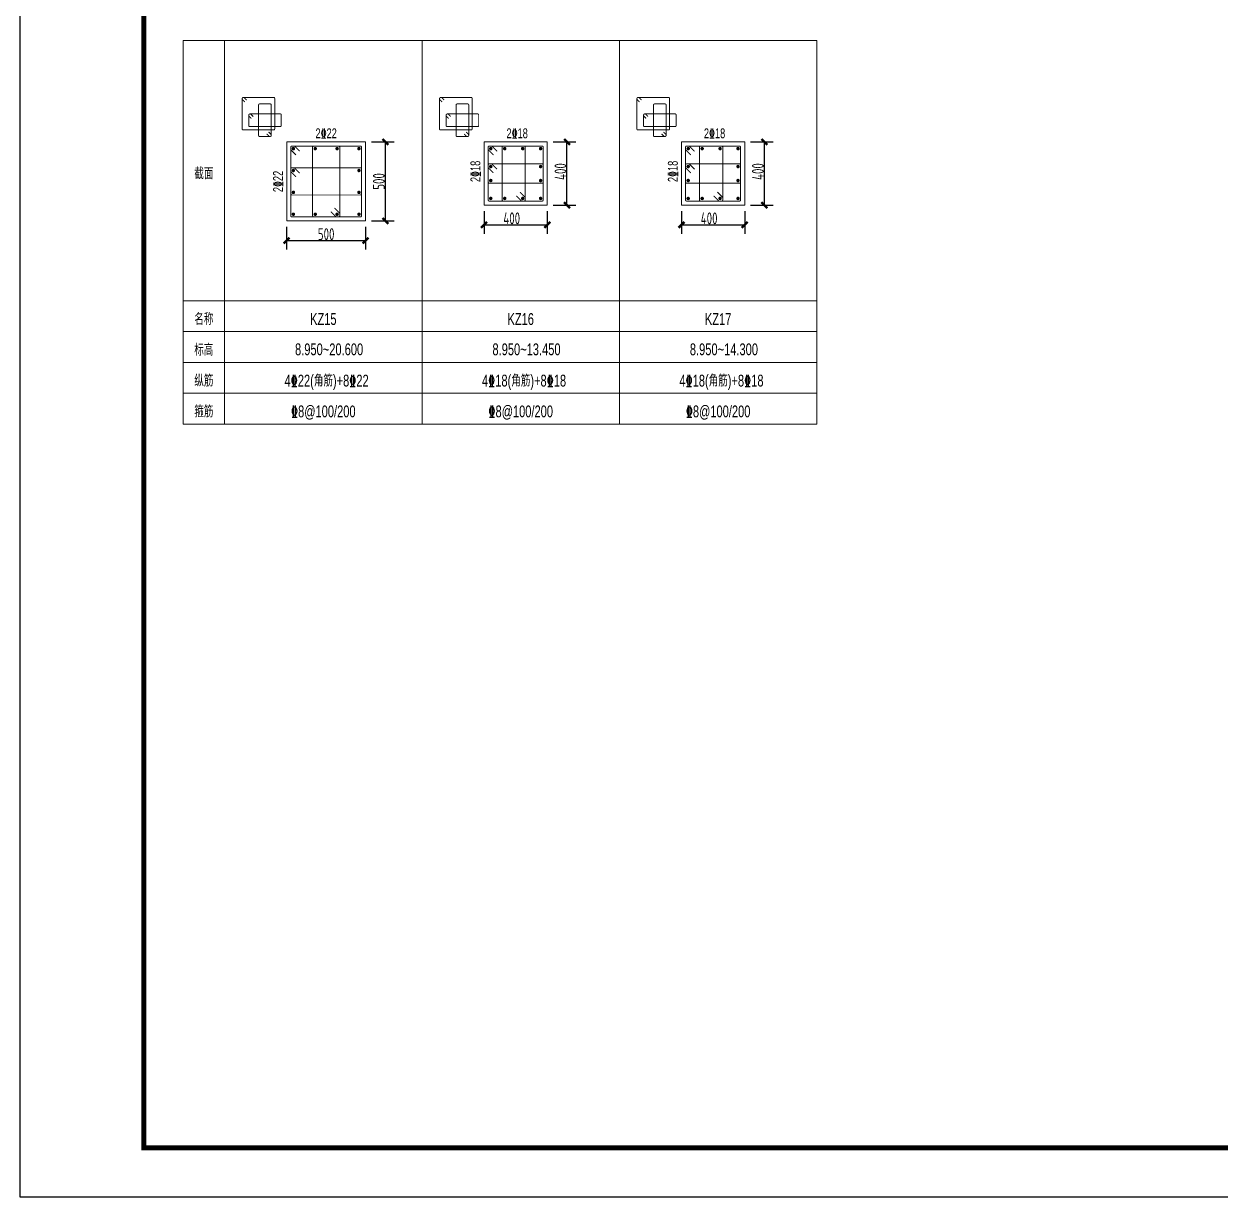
# Model space of a CAD drawing. Extents: x -695511 to 885008, y -751583 to -95266.
# Drawn here: x 329928 to 360224, y -295437 to -265712 of the extents above; entities that cross this region are included whole.
import ezdxf
from ezdxf.enums import TextEntityAlignment as Align

# ---------------------------------------------------------------- set-up
doc = ezdxf.new("R2010")
doc.units = 0
doc.header["$LTSCALE"] = 1000
doc.header["$MEASUREMENT"] = 0
doc.layers.add('PUB_TITLE', color=4, linetype='Continuous')
for name, color, linetype, lineweight in [('柱原位标注', 7, 'Continuous', 18), ('柱尺寸标注', 3, 'Continuous', 18), ('柱截面轮廓', 7, 'Continuous', 18), ('柱箍筋', 1, 'Continuous', 25), ('柱纵筋', 1, 'Continuous', 70), ('柱表文字', 7, 'Continuous', 18), ('柱表边线', 253, 'Continuous', 18)]:
    doc.layers.add(name, color=color, linetype=linetype, lineweight=lineweight)
doc.styles.add('样式 1', font='GS_TXT.shx', dxfattribs={"width": 0.7, "height": 375, "bigfont": 'yjkchn.shx'})
doc.styles.add('盈建科标注', font='yjkeng.shx', dxfattribs={"width": 0.7, "height": 300, "bigfont": 'yjkchn.shx'})
doc.dimstyles.new('盈建科结构', dxfattribs={"dimscale": 150, "dimtxt": 2.5, "dimasz": 1, "dimexe": 1.5, "dimexo": 1.5, "dimgap": 1, "dimtad": 1, "dimdec": 0, "dimzin": 0, "dimdsep": 46, "dimtxsty": '盈建科标注', "dimblk": 'ARCHTICK', "dimcen": 0.09, "dimclrt": 7, "dimadec": 0, "dimazin": 0, "dimtfac": 1, "dimtdec": 4, "dimtix": 1, "dimtmove": 2, "dimatfit": 3, "dimfxl": 1, "dimtolj": 1, "dimtzin": 0, "dimarcsym": 0})

# ---------------------------------------------------------------- blocks, each defined once
blk = doc.blocks.new('_ArchTick')
at = {"color": 0, "linetype": 'ByBlock', "const_width": 0.4}
blk.add_lwpolyline([(-0.5, -0.5), (0.5, 0.5)], dxfattribs=at)
blk = doc.blocks.new('*D428')
at = {"layer": 'Defpoints', "color": 0, "transparency": 16777216}
for p in [(336583, -270703), (338583, -270703), (338583, -271203)]:
    blk.add_point(p, dxfattribs=at)
at = {"layer": '柱尺寸标注', "color": 0, "lineweight": -2, "transparency": 16777216}
for p, q in [((336583, -270853), (336583, -271428)), ((338583, -270853), (338583, -271428)), ((336583, -271203), (338583, -271203))]:
    blk.add_line(p, q, dxfattribs=at)
at = {"layer": '柱尺寸标注', "color": 0, "linetype": 'ByBlock', "lineweight": -2, "transparency": 16777216, "xscale": 150, "yscale": 150, "zscale": 150, "rotation": 180}
blk.add_blockref('_ArchTick', (336583, -271203), dxfattribs=at)
at = {"layer": '柱尺寸标注', "color": 0, "linetype": 'ByBlock', "lineweight": -2, "transparency": 16777216, "xscale": 150, "yscale": 150, "zscale": 150}
blk.add_blockref('_ArchTick', (338583, -271203), dxfattribs=at)
at = {"layer": '柱尺寸标注', "color": 7, "lineweight": 18, "transparency": 16777216, "insert": (337583, -271038), "char_height": 300, "attachment_point": 5, "style": '盈建科标注'}
blk.add_mtext('\\A1;500', dxfattribs=at)
blk = doc.blocks.new('*D429')
at = {"layer": 'Defpoints', "color": 0, "transparency": 16777216}
for p in [(338583, -268703), (339083, -268703), (338583, -270703)]:
    blk.add_point(p, dxfattribs=at)
at = {"layer": '柱尺寸标注', "color": 0, "lineweight": -2, "transparency": 16777216}
for p, q in [((338733, -268703), (339308, -268703)), ((339083, -270703), (339083, -268703)), ((338733, -270703), (339308, -270703))]:
    blk.add_line(p, q, dxfattribs=at)
at = {"layer": '柱尺寸标注', "color": 0, "linetype": 'ByBlock', "lineweight": -2, "transparency": 16777216, "xscale": 150, "yscale": 150, "zscale": 150}
for p, rotation in [((339083, -268703), 90), ((339083, -270703), 270)]:
    blk.add_blockref('_ArchTick', p, dxfattribs=dict(at, rotation=rotation))
at = {"layer": '柱尺寸标注', "color": 7, "lineweight": 18, "transparency": 16777216, "insert": (338918, -269703), "char_height": 300, "attachment_point": 5, "rotation": 90, "style": '盈建科标注'}
blk.add_mtext('\\A1;500', dxfattribs=at)
blk = doc.blocks.new('*D430')
at = {"layer": 'Defpoints', "color": 0, "transparency": 16777216}
for p in [(341583, -270303), (343183, -270303), (343183, -270803)]:
    blk.add_point(p, dxfattribs=at)
at = {"layer": '柱尺寸标注', "color": 0, "lineweight": -2, "transparency": 16777216}
for p, q in [((341583, -270453), (341583, -271028)), ((343183, -270453), (343183, -271028)), ((341583, -270803), (343183, -270803))]:
    blk.add_line(p, q, dxfattribs=at)
at = {"layer": '柱尺寸标注', "color": 0, "linetype": 'ByBlock', "lineweight": -2, "transparency": 16777216, "xscale": 150, "yscale": 150, "zscale": 150, "rotation": 180}
blk.add_blockref('_ArchTick', (341583, -270803), dxfattribs=at)
at = {"layer": '柱尺寸标注', "color": 0, "linetype": 'ByBlock', "lineweight": -2, "transparency": 16777216, "xscale": 150, "yscale": 150, "zscale": 150}
blk.add_blockref('_ArchTick', (343183, -270803), dxfattribs=at)
at = {"layer": '柱尺寸标注', "color": 7, "lineweight": 18, "transparency": 16777216, "insert": (342283, -270638), "char_height": 300, "attachment_point": 5, "style": '盈建科标注'}
blk.add_mtext('\\A1;400', dxfattribs=at)
blk = doc.blocks.new('*D431')
at = {"layer": 'Defpoints', "color": 0, "transparency": 16777216}
for p in [(343183, -268703), (343683, -268703), (343183, -270303)]:
    blk.add_point(p, dxfattribs=at)
at = {"layer": '柱尺寸标注', "color": 0, "lineweight": -2, "transparency": 16777216}
for p, q in [((343333, -268703), (343908, -268703)), ((343683, -270303), (343683, -268703)), ((343333, -270303), (343908, -270303))]:
    blk.add_line(p, q, dxfattribs=at)
at = {"layer": '柱尺寸标注', "color": 0, "linetype": 'ByBlock', "lineweight": -2, "transparency": 16777216, "xscale": 150, "yscale": 150, "zscale": 150}
for p, rotation in [((343683, -268703), 90), ((343683, -270303), 270)]:
    blk.add_blockref('_ArchTick', p, dxfattribs=dict(at, rotation=rotation))
at = {"layer": '柱尺寸标注', "color": 7, "lineweight": 18, "transparency": 16777216, "insert": (343518, -269453), "char_height": 300, "attachment_point": 5, "rotation": 90, "style": '盈建科标注'}
blk.add_mtext('\\A1;400', dxfattribs=at)
blk = doc.blocks.new('*D432')
at = {"layer": 'Defpoints', "color": 0, "transparency": 16777216}
for p in [(346583, -270303), (348183, -270303), (348183, -270803)]:
    blk.add_point(p, dxfattribs=at)
at = {"layer": '柱尺寸标注', "color": 0, "lineweight": -2, "transparency": 16777216}
for p, q in [((346583, -270453), (346583, -271028)), ((348183, -270453), (348183, -271028)), ((346583, -270803), (348183, -270803))]:
    blk.add_line(p, q, dxfattribs=at)
at = {"layer": '柱尺寸标注', "color": 0, "linetype": 'ByBlock', "lineweight": -2, "transparency": 16777216, "xscale": 150, "yscale": 150, "zscale": 150, "rotation": 180}
blk.add_blockref('_ArchTick', (346583, -270803), dxfattribs=at)
at = {"layer": '柱尺寸标注', "color": 0, "linetype": 'ByBlock', "lineweight": -2, "transparency": 16777216, "xscale": 150, "yscale": 150, "zscale": 150}
blk.add_blockref('_ArchTick', (348183, -270803), dxfattribs=at)
at = {"layer": '柱尺寸标注', "color": 7, "lineweight": 18, "transparency": 16777216, "insert": (347283, -270638), "char_height": 300, "attachment_point": 5, "style": '盈建科标注'}
blk.add_mtext('\\A1;400', dxfattribs=at)
blk = doc.blocks.new('*D433')
at = {"layer": 'Defpoints', "color": 0, "transparency": 16777216}
for p in [(348183, -268703), (348683, -268703), (348183, -270303)]:
    blk.add_point(p, dxfattribs=at)
at = {"layer": '柱尺寸标注', "color": 0, "lineweight": -2, "transparency": 16777216}
for p, q in [((348333, -268703), (348908, -268703)), ((348683, -270303), (348683, -268703)), ((348333, -270303), (348908, -270303))]:
    blk.add_line(p, q, dxfattribs=at)
at = {"layer": '柱尺寸标注', "color": 0, "linetype": 'ByBlock', "lineweight": -2, "transparency": 16777216, "xscale": 150, "yscale": 150, "zscale": 150}
for p, rotation in [((348683, -268703), 90), ((348683, -270303), 270)]:
    blk.add_blockref('_ArchTick', p, dxfattribs=dict(at, rotation=rotation))
at = {"layer": '柱尺寸标注', "color": 7, "lineweight": 18, "transparency": 16777216, "insert": (348518, -269453), "char_height": 300, "attachment_point": 5, "rotation": 90, "style": '盈建科标注'}
blk.add_mtext('\\A1;400', dxfattribs=at)

msp = doc.modelspace()

# ---------------------------------------------------------------- linework, layer by layer
at = {"layer": 'PUB_TITLE'}
msp.add_lwpolyline([(329837.5, -295436.5), (329837.5, -242936.5), (404087.5, -242936.5), (404087.5, -295436.5)], close=True, dxfattribs=at)
at = {"layer": 'PUB_TITLE', "const_width": 125}
msp.add_lwpolyline([(332962.5, -294186.5), (402837.5, -294186.5), (402837.5, -244186.5), (332962.5, -244186.5)], close=True, dxfattribs=at)
at = {"layer": '柱截面轮廓', "lineweight": 18}
for points in [[(338583.5, -268703.4), (336583.5, -268703.4), (336583.5, -270703.4), (338583.5, -270703.4)], [(343183.5, -268703.4), (341583.5, -268703.4), (341583.5, -270303.4), (343183.5, -270303.4)], [(348183.5, -268703.4), (346583.5, -268703.4), (346583.5, -270303.4), (348183.5, -270303.4)]]:
    msp.add_lwpolyline(points, close=True, dxfattribs=at)
at = {"layer": '柱箍筋', "lineweight": 25, "const_width": 25}
for points in [[(335569.8, -267641), (335513.2, -267584.4, 0.6681786), (335454.3, -267608.8), (335454.3, -268374.3, 0.4142136), (335479.3, -268399.3), (336254.3, -268399.3, 0.4142136), (336279.3, -268374.3), (336279.3, -267599.3, 0.4142136), (336254.3, -267574.3), (335488.8, -267574.3, 0.6681786), (335464.4, -267633.2), (335521, -267689.7)], [(336078.5, -268499.3), (336135.1, -268555.8, 0.6681786), (336194, -268531.4), (336194, -267765.9, 0.4142136), (336169, -267740.9), (335898, -267740.9, 0.4142136), (335873, -267765.9), (335873, -268540.9, 0.4142136), (335898, -268565.9), (336159.5, -268565.9, 0.6681786), (336183.9, -268507.1), (336127.3, -268450.5)], [(340569.8, -267641), (340513.2, -267584.4, 0.6681786), (340454.3, -267608.8), (340454.3, -268374.3, 0.4142136), (340479.3, -268399.3), (341254.3, -268399.3, 0.4142136), (341279.3, -268374.3), (341279.3, -267599.3, 0.4142136), (341254.3, -267574.3), (340488.8, -267574.3, 0.6681786), (340464.4, -267633.2), (340521, -267689.7)], [(341078.5, -268499.3), (341135.1, -268555.8, 0.6681786), (341194, -268531.4), (341194, -267765.9, 0.4142136), (341169, -267740.9), (340898, -267740.9, 0.4142136), (340873, -267765.9), (340873, -268540.9, 0.4142136), (340898, -268565.9), (341159.5, -268565.9, 0.6681786), (341183.9, -268507.1), (341127.3, -268450.5)], [(345569.8, -267641), (345513.2, -267584.4, 0.6681786), (345454.3, -267608.8), (345454.3, -268374.3, 0.4142136), (345479.3, -268399.3), (346254.3, -268399.3, 0.4142136), (346279.3, -268374.3), (346279.3, -267599.3, 0.4142136), (346254.3, -267574.3), (345488.8, -267574.3, 0.6681786), (345464.4, -267633.2), (345521, -267689.7)], [(346078.5, -268499.3), (346135.1, -268555.8, 0.6681786), (346194, -268531.4), (346194, -267765.9, 0.4142136), (346169, -267740.9), (345898, -267740.9, 0.4142136), (345873, -267765.9), (345873, -268540.9, 0.4142136), (345898, -268565.9), (346159.5, -268565.9, 0.6681786), (346183.9, -268507.1), (346127.3, -268450.5)], [(335687.6, -268108.4), (335631.1, -268051.8, -0.6681786), (335655.5, -267992.9), (336421, -267992.9, -0.4142136), (336446, -268017.9), (336446, -268288.9, -0.4142136), (336421, -268313.9), (335646, -268313.9, -0.4142136), (335621, -268288.9), (335621, -268027.4, -0.6681786), (335679.9, -268003.1), (335736.4, -268059.6)], [(340687.6, -268108.4), (340631.1, -268051.8, -0.6681786), (340655.5, -267992.9), (341421, -267992.9, -0.4142136), (341446, -268017.9), (341446, -268288.9, -0.4142136), (341421, -268313.9), (340646, -268313.9, -0.4142136), (340621, -268288.9), (340621, -268027.4, -0.6681786), (340679.9, -268003.1), (340736.4, -268059.6)], [(345687.6, -268108.4), (345631.1, -268051.8, -0.6681786), (345655.5, -267992.9), (346421, -267992.9, -0.4142136), (346446, -268017.9), (346446, -268288.9, -0.4142136), (346421, -268313.9), (345646, -268313.9, -0.4142136), (345621, -268288.9), (345621, -268027.4, -0.6681786), (345679.9, -268003.1), (345736.4, -268059.6)], [(336912.6, -268938.6), (336788.3, -268814.2, 0.1989124), (336768.3, -268805.9), (336714.2, -268805.9, 0.4142136), (336686, -268834.2), (336686, -270572.7, 0.4142136), (336714.2, -270600.9), (338452.7, -270600.9, 0.4142136), (338481, -270572.7), (338481, -268834.2, 0.4142136), (338452.7, -268805.9), (336714.2, -268805.9, 0.4142136), (336686, -268834.2), (336686, -268888.3, 0.1989124), (336694.2, -268908.3), (336818.6, -269032.6)], [(337700.3, -270468.3), (337824.7, -270592.7, 0.1989124), (337844.6, -270600.9), (337898.7, -270600.9, 0.4142136), (337927, -270572.7), (337927, -268834.2, 0.4142136), (337898.7, -268805.9), (337268.2, -268805.9, 0.4142136), (337240, -268834.2), (337240, -270572.7, 0.4142136), (337268.2, -270600.9), (337898.7, -270600.9, 0.4142136), (337927, -270572.7), (337927, -270518.6, 0.1989124), (337918.7, -270498.6), (337794.4, -270374.3)], [(341912.6, -268938.6), (341788.3, -268814.2, 0.1989124), (341768.3, -268805.9), (341714.2, -268805.9, 0.4142136), (341686, -268834.2), (341686, -270172.7, 0.4142136), (341714.2, -270200.9), (343052.7, -270200.9, 0.4142136), (343081, -270172.7), (343081, -268834.2, 0.4142136), (343052.7, -268805.9), (341714.2, -268805.9, 0.4142136), (341686, -268834.2), (341686, -268888.3, 0.1989124), (341694.2, -268908.3), (341818.6, -269032.6)], [(342400.3, -270068.3), (342524.7, -270192.7, 0.1989124), (342544.6, -270200.9), (342598.7, -270200.9, 0.4142136), (342627, -270172.7), (342627, -268834.2, 0.4142136), (342598.7, -268805.9), (342068.2, -268805.9, 0.4142136), (342040, -268834.2), (342040, -270172.7, 0.4142136), (342068.2, -270200.9), (342598.7, -270200.9, 0.4142136), (342627, -270172.7), (342627, -270118.6, 0.1989124), (342618.7, -270098.6), (342494.4, -269974.3)], [(346912.6, -268938.6), (346788.3, -268814.2, 0.1989124), (346768.3, -268805.9), (346714.2, -268805.9, 0.4142136), (346686, -268834.2), (346686, -270172.7, 0.4142136), (346714.2, -270200.9), (348052.7, -270200.9, 0.4142136), (348081, -270172.7), (348081, -268834.2, 0.4142136), (348052.7, -268805.9), (346714.2, -268805.9, 0.4142136), (346686, -268834.2), (346686, -268888.3, 0.1989124), (346694.2, -268908.3), (346818.6, -269032.6)], [(347400.3, -270068.3), (347524.7, -270192.7, 0.1989124), (347544.6, -270200.9), (347598.7, -270200.9, 0.4142136), (347627, -270172.7), (347627, -268834.2, 0.4142136), (347598.7, -268805.9), (347068.2, -268805.9, 0.4142136), (347040, -268834.2), (347040, -270172.7, 0.4142136), (347068.2, -270200.9), (347598.7, -270200.9, 0.4142136), (347627, -270172.7), (347627, -270118.6, 0.1989124), (347618.7, -270098.6), (347494.4, -269974.3)], [(341818.6, -269486.6), (341694.2, -269362.3, -0.1989124), (341686, -269342.3), (341686, -269288.2, -0.4142136), (341714.2, -269259.9), (343052.7, -269259.9, -0.4142136), (343081, -269288.2), (343081, -269718.7, -0.4142136), (343052.7, -269746.9), (341714.2, -269746.9, -0.4142136), (341686, -269718.7), (341686, -269288.2, -0.4142136), (341714.2, -269259.9), (341768.3, -269259.9, -0.1989124), (341788.3, -269268.2), (341912.6, -269392.6)], [(346818.6, -269486.6), (346694.2, -269362.3, -0.1989124), (346686, -269342.3), (346686, -269288.2, -0.4142136), (346714.2, -269259.9), (348052.7, -269259.9, -0.4142136), (348081, -269288.2), (348081, -269718.7, -0.4142136), (348052.7, -269746.9), (346714.2, -269746.9, -0.4142136), (346686, -269718.7), (346686, -269288.2, -0.4142136), (346714.2, -269259.9), (346768.3, -269259.9, -0.1989124), (346788.3, -269268.2), (346912.6, -269392.6)], [(336818.6, -269586.6), (336694.2, -269462.3, -0.1989124), (336686, -269442.3), (336686, -269388.2, -0.4142136), (336714.2, -269359.9), (338452.7, -269359.9, -0.4142136), (338481, -269388.2), (338481, -270018.7, -0.4142136), (338452.7, -270046.9), (336714.2, -270046.9, -0.4142136), (336686, -270018.7), (336686, -269388.2, -0.4142136), (336714.2, -269359.9), (336768.3, -269359.9, -0.1989124), (336788.3, -269368.2), (336912.6, -269492.6)]]:
    msp.add_lwpolyline(points, format="xyb", dxfattribs=at)
at = {"layer": '柱纵筋', "lineweight": 70, "const_width": 44}
for points in [[(336774.5, -268872.4, 1), (336730.5, -268872.4, 1)], [(337328.5, -268872.4, 1), (337284.5, -268872.4, 1)], [(337882.5, -268872.4, 1), (337838.5, -268872.4, 1)], [(338436.5, -268872.4, 1), (338392.5, -268872.4, 1)], [(341774.5, -268872.4, 1), (341730.5, -268872.4, 1)], [(342128.5, -268872.4, 1), (342084.5, -268872.4, 1)], [(342582.5, -268872.4, 1), (342538.5, -268872.4, 1)], [(343036.5, -268872.4, 1), (342992.5, -268872.4, 1)], [(346774.5, -268872.4, 1), (346730.5, -268872.4, 1)], [(347128.5, -268872.4, 1), (347084.5, -268872.4, 1)], [(347582.5, -268872.4, 1), (347538.5, -268872.4, 1)], [(348036.5, -268872.4, 1), (347992.5, -268872.4, 1)], [(341774.5, -270134.4, 1), (341730.5, -270134.4, 1)], [(342128.5, -270134.4, 1), (342084.5, -270134.4, 1)], [(342582.5, -270134.4, 1), (342538.5, -270134.4, 1)], [(343036.5, -270134.4, 1), (342992.5, -270134.4, 1)], [(346774.5, -270134.4, 1), (346730.5, -270134.4, 1)], [(347128.5, -270134.4, 1), (347084.5, -270134.4, 1)], [(347582.5, -270134.4, 1), (347538.5, -270134.4, 1)], [(348036.5, -270134.4, 1), (347992.5, -270134.4, 1)], [(336774.5, -270534.4, 1), (336730.5, -270534.4, 1)], [(337328.5, -270534.4, 1), (337284.5, -270534.4, 1)], [(337882.5, -270534.4, 1), (337838.5, -270534.4, 1)], [(338436.5, -270534.4, 1), (338392.5, -270534.4, 1)]]:
    msp.add_lwpolyline(points, format="xyb", close=True, dxfattribs=at)
at = {"layer": '柱纵筋', "lineweight": 35, "const_width": 44}
for points in [[(341774.5, -269326.4, 1), (341730.5, -269326.4, 1)], [(343036.5, -269326.4, 1), (342992.5, -269326.4, 1)], [(346774.5, -269326.4, 1), (346730.5, -269326.4, 1)], [(348036.5, -269326.4, 1), (347992.5, -269326.4, 1)], [(336774.5, -269426.4, 1), (336730.5, -269426.4, 1)], [(338436.5, -269426.4, 1), (338392.5, -269426.4, 1)], [(341774.5, -269680.4, 1), (341730.5, -269680.4, 1)], [(343036.5, -269680.4, 1), (342992.5, -269680.4, 1)], [(346774.5, -269680.4, 1), (346730.5, -269680.4, 1)], [(348036.5, -269680.4, 1), (347992.5, -269680.4, 1)], [(336774.5, -269980.4, 1), (336730.5, -269980.4, 1)], [(338436.5, -269980.4, 1), (338392.5, -269980.4, 1)]]:
    msp.add_lwpolyline(points, format="xyb", close=True, dxfattribs=at)
at = {"layer": '柱表边线', "lineweight": 18}
for p, q in [((333960.7, -266129.5), (333960.7, -272729.5)), ((333960.7, -266129.5), (335010.7, -266129.5)), ((333960.7, -266129.5), (333960.7, -275849.5)), ((335010.7, -266129.5), (335010.7, -272729.5)), ((335010.7, -266129.5), (335010.7, -272729.5)), ((335010.7, -266129.5), (335010.7, -272729.5)), ((335010.7, -266129.5), (335010.7, -272729.5)), ((335010.7, -266129.5), (335010.7, -272729.5)), ((335010.7, -266129.5), (335010.7, -272729.5)), ((335010.7, -266129.5), (335010.7, -272729.5)), ((335010.7, -266129.5), (335010.7, -272729.5)), ((335010.7, -266129.5), (335010.7, -272729.5)), ((335010.7, -266129.5), (335010.7, -272729.5)), ((335010.7, -266129.5), (335010.7, -272729.5)), ((335010.7, -266129.5), (335010.7, -272729.5)), ((335010.7, -266129.5), (340010.7, -266129.5)), ((340010.7, -266129.5), (340010.7, -272729.5)), ((340010.7, -266129.5), (340010.7, -272729.5)), ((340010.7, -266129.5), (340010.7, -272729.5)), ((340010.7, -266129.5), (340010.7, -272729.5)), ((340010.7, -266129.5), (345010.7, -266129.5)), ((345010.7, -266129.5), (345010.7, -272729.5)), ((345010.7, -266129.5), (345010.7, -272729.5)), ((345010.7, -266129.5), (345010.7, -272729.5)), ((345010.7, -266129.5), (345010.7, -272729.5)), ((345010.7, -266129.5), (350010.7, -266129.5)), ((350010.7, -266129.5), (350010.7, -272729.5)), ((350010.7, -266129.5), (350010.7, -272729.5)), ((350010.7, -266129.5), (350010.7, -272729.5)), ((350010.7, -266129.5), (350010.7, -272729.5)), ((333960.7, -272729.5), (335010.7, -272729.5)), ((333960.7, -272729.5), (333960.7, -273509.5)), ((335010.7, -272729.5), (335010.7, -273509.5)), ((335010.7, -272729.5), (335010.7, -273509.5)), ((335010.7, -272729.5), (335010.7, -273509.5)), ((335010.7, -272729.5), (335010.7, -273509.5)), ((335010.7, -272729.5), (335010.7, -273509.5)), ((335010.7, -272729.5), (335010.7, -273509.5)), ((335010.7, -272729.5), (335010.7, -273509.5)), ((335010.7, -272729.5), (335010.7, -273509.5)), ((335010.7, -272729.5), (335010.7, -273509.5)), ((335010.7, -272729.5), (335010.7, -273509.5)), ((335010.7, -272729.5), (335010.7, -273509.5)), ((335010.7, -272729.5), (340010.7, -272729.5)), ((335010.7, -272729.5), (335010.7, -273509.5)), ((340010.7, -272729.5), (340010.7, -273509.5)), ((340010.7, -272729.5), (340010.7, -273509.5)), ((340010.7, -272729.5), (340010.7, -273509.5)), ((340010.7, -272729.5), (340010.7, -273509.5)), ((340010.7, -272729.5), (345010.7, -272729.5)), ((345010.7, -272729.5), (345010.7, -273509.5)), ((345010.7, -272729.5), (345010.7, -273509.5)), ((345010.7, -272729.5), (345010.7, -273509.5)), ((345010.7, -272729.5), (345010.7, -273509.5)), ((345010.7, -272729.5), (350010.7, -272729.5)), ((350010.7, -272729.5), (350010.7, -273509.5)), ((350010.7, -272729.5), (350010.7, -273509.5)), ((350010.7, -272729.5), (350010.7, -273509.5)), ((350010.7, -272729.5), (350010.7, -273509.5)), ((333960.7, -273509.5), (335010.7, -273509.5)), ((333960.7, -273509.5), (333960.7, -274289.5)), ((335010.7, -273509.5), (335010.7, -274289.5)), ((335010.7, -273509.5), (335010.7, -274289.5)), ((335010.7, -273509.5), (335010.7, -274289.5)), ((335010.7, -273509.5), (335010.7, -274289.5)), ((335010.7, -273509.5), (335010.7, -274289.5)), ((335010.7, -273509.5), (335010.7, -274289.5)), ((335010.7, -273509.5), (335010.7, -274289.5)), ((335010.7, -273509.5), (335010.7, -274289.5)), ((335010.7, -273509.5), (335010.7, -274289.5)), ((335010.7, -273509.5), (335010.7, -274289.5)), ((335010.7, -273509.5), (335010.7, -274289.5)), ((335010.7, -273509.5), (340010.7, -273509.5)), ((335010.7, -273509.5), (335010.7, -274289.5)), ((340010.7, -273509.5), (340010.7, -274289.5)), ((340010.7, -273509.5), (340010.7, -274289.5)), ((340010.7, -273509.5), (340010.7, -274289.5)), ((340010.7, -273509.5), (340010.7, -274289.5)), ((340010.7, -273509.5), (345010.7, -273509.5)), ((345010.7, -273509.5), (345010.7, -274289.5)), ((345010.7, -273509.5), (345010.7, -274289.5)), ((345010.7, -273509.5), (345010.7, -274289.5)), ((345010.7, -273509.5), (345010.7, -274289.5)), ((345010.7, -273509.5), (350010.7, -273509.5)), ((350010.7, -273509.5), (350010.7, -274289.5)), ((350010.7, -273509.5), (350010.7, -274289.5)), ((350010.7, -273509.5), (350010.7, -274289.5)), ((350010.7, -273509.5), (350010.7, -274289.5)), ((333960.7, -274289.5), (335010.7, -274289.5)), ((333960.7, -274289.5), (333960.7, -275069.5)), ((335010.7, -274289.5), (335010.7, -275069.5)), ((335010.7, -274289.5), (335010.7, -275069.5)), ((335010.7, -274289.5), (335010.7, -275069.5)), ((335010.7, -274289.5), (335010.7, -275069.5)), ((335010.7, -274289.5), (335010.7, -275069.5)), ((335010.7, -274289.5), (335010.7, -275069.5)), ((335010.7, -274289.5), (335010.7, -275069.5)), ((335010.7, -274289.5), (335010.7, -275069.5)), ((335010.7, -274289.5), (335010.7, -275069.5)), ((335010.7, -274289.5), (335010.7, -275069.5)), ((335010.7, -274289.5), (335010.7, -275069.5)), ((335010.7, -274289.5), (340010.7, -274289.5)), ((335010.7, -274289.5), (335010.7, -275069.5)), ((340010.7, -274289.5), (340010.7, -275069.5)), ((340010.7, -274289.5), (340010.7, -275069.5)), ((340010.7, -274289.5), (340010.7, -275069.5)), ((340010.7, -274289.5), (340010.7, -275069.5)), ((340010.7, -274289.5), (345010.7, -274289.5)), ((345010.7, -274289.5), (345010.7, -275069.5)), ((345010.7, -274289.5), (345010.7, -275069.5)), ((345010.7, -274289.5), (345010.7, -275069.5)), ((345010.7, -274289.5), (345010.7, -275069.5)), ((345010.7, -274289.5), (350010.7, -274289.5)), ((350010.7, -274289.5), (350010.7, -275069.5)), ((350010.7, -274289.5), (350010.7, -275069.5)), ((350010.7, -274289.5), (350010.7, -275069.5)), ((350010.7, -274289.5), (350010.7, -275069.5)), ((333960.7, -275069.5), (335010.7, -275069.5)), ((333960.7, -275069.5), (333960.7, -275849.5)), ((335010.7, -275069.5), (335010.7, -275849.5)), ((335010.7, -275069.5), (335010.7, -275849.5)), ((335010.7, -275069.5), (335010.7, -275849.5)), ((335010.7, -275069.5), (335010.7, -275849.5)), ((335010.7, -275069.5), (335010.7, -275849.5)), ((335010.7, -275069.5), (335010.7, -275849.5)), ((335010.7, -275069.5), (335010.7, -275849.5)), ((335010.7, -275069.5), (335010.7, -275849.5)), ((335010.7, -275069.5), (335010.7, -275849.5)), ((335010.7, -275069.5), (335010.7, -275849.5)), ((335010.7, -275069.5), (335010.7, -275849.5)), ((335010.7, -275069.5), (340010.7, -275069.5)), ((335010.7, -275069.5), (335010.7, -275849.5)), ((340010.7, -275069.5), (340010.7, -275849.5)), ((340010.7, -275069.5), (340010.7, -275849.5)), ((340010.7, -275069.5), (340010.7, -275849.5)), ((340010.7, -275069.5), (340010.7, -275849.5)), ((340010.7, -275069.5), (345010.7, -275069.5)), ((345010.7, -275069.5), (345010.7, -275849.5)), ((345010.7, -275069.5), (345010.7, -275849.5)), ((345010.7, -275069.5), (345010.7, -275849.5)), ((345010.7, -275069.5), (345010.7, -275849.5)), ((345010.7, -275069.5), (350010.7, -275069.5)), ((350010.7, -275069.5), (350010.7, -275849.5)), ((350010.7, -275069.5), (350010.7, -275849.5)), ((350010.7, -275069.5), (350010.7, -275849.5)), ((350010.7, -275069.5), (350010.7, -275849.5)), ((333960.7, -275849.5), (335010.7, -275849.5)), ((333960.7, -275849.5), (335010.7, -275849.5)), ((335010.7, -275849.5), (340010.7, -275849.5)), ((340010.7, -275849.5), (345010.7, -275849.5)), ((345010.7, -275849.5), (350010.7, -275849.5))]:
    msp.add_line(p, q, dxfattribs=at)

# ---------------------------------------------------------------- texts
at = {"layer": '柱原位标注', "style": '样式 1', "width": 0.7}
for s, p in [('2%%13222', (337583.5, -268683.4)), ('2%%13218', (342421, -268683.4)), ('2%%13218', (347421, -268683.4))]:
    msp.add_text(s, height=250, dxfattribs=at).set_placement(p, align=Align.BOTTOM_CENTER)
for s, p in [('2%%13218', (341563.5, -269448.9)), ('2%%13218', (346563.5, -269448.9)), ('2%%13222', (336563.5, -269703.4))]:
    msp.add_text(s, height=250, rotation=90, dxfattribs=at).set_placement(p, align=Align.BOTTOM_CENTER)
at = {"layer": '柱表文字', "style": '样式 1', "width": 0.7}
for s, p in [('截面', (334485.7, -269499.7)), ('名称', (334485.7, -273189.7)), ('KZ15', (337510.7, -273189.7)), ('KZ16', (342510.7, -273189.7)), ('KZ17', (347510.7, -273189.7)), ('标高', (334485.7, -273969.7)), ('8.950~20.600', (337657.7, -273957.2)), ('8.950~13.450', (342657.7, -273957.2)), ('8.950~14.300', (347657.7, -273957.2)), ('纵筋', (334485.7, -274749.7)), ('4%%13222(角筋)+8%%13222', (337595.2, -274749.7)), ('4%%13218(角筋)+8%%13218', (342595.2, -274749.7)), ('4%%13218(角筋)+8%%13218', (347595.2, -274749.7)), ('箍筋', (334485.7, -275529.7)), ('%%1328@100/200', (337510.7, -275529.7)), ('%%1328@100/200', (342510.7, -275529.7)), ('%%1328@100/200', (347510.7, -275529.7))]:
    msp.add_text(s, height=300, dxfattribs=at).set_placement(p, align=Align.MIDDLE_CENTER)

# ---------------------------------------------------------------- dimensions: what is measured, and where the dimension line sits
at = {"layer": '柱尺寸标注', "lineweight": 18}
for p1, p2, picture, middle in [((338583.5, -270703.4), (338583.5, -268703.4), '*D429', (338918.5, -269703.4)), ((336583.5, -270703.4), (338583.5, -270703.4), '*D428', (337583.5, -271038.4))]:
    dim = msp.add_aligned_dim(p1=p1, p2=p2, distance=-500, dimstyle='盈建科结构', override={"dimexo": 1, "dimgap": 0.1, "dimlfac": 0.25, "dimrnd": 5}, dxfattribs=at)
    dim.commit()
    dim.dimension.update_dxf_attribs({"geometry": picture, "text_midpoint": middle})
for base, p1, p2, angle, picture, middle in [((343683.5, -268703.4), (343183.5, -270303.4), (343183.5, -268703.4), 90, '*D431', (343518.5, -269453.4)), ((348683.5, -268703.4), (348183.5, -270303.4), (348183.5, -268703.4), 90, '*D433', (348518.5, -269453.4)), ((343183.5, -270803.4), (341583.5, -270303.4), (343183.5, -270303.4), 0, '*D430', (342283.5, -270638.4)), ((348183.5, -270803.4), (346583.5, -270303.4), (348183.5, -270303.4), 0, '*D432', (347283.5, -270638.4))]:
    dim = msp.add_linear_dim(base=base, p1=p1, p2=p2, angle=angle, dimstyle='盈建科结构', override={"dimexo": 1, "dimgap": 0.1, "dimlfac": 0.25, "dimrnd": 5}, dxfattribs=at)
    dim.commit()
    dim.dimension.update_dxf_attribs({"geometry": picture, "text_midpoint": middle, "dimtype": 161})

doc.saveas('drawing.dxf')
